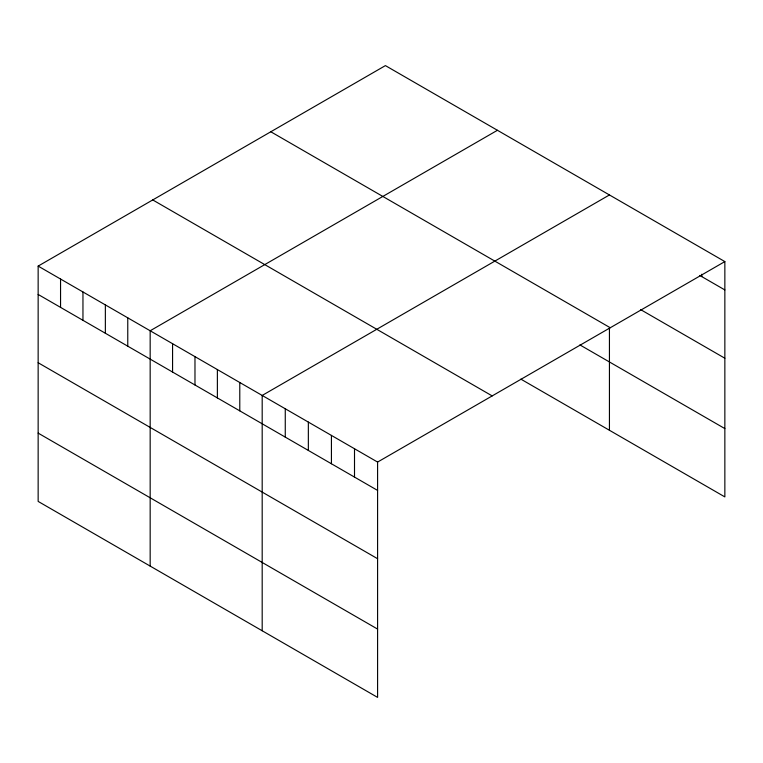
<?xml version="1.0" encoding="UTF-8"?>
<svg xmlns="http://www.w3.org/2000/svg" width="763" height="763" viewBox="0 0 763 763"><rect width="100%" height="100%" fill="white"/><g stroke="black" fill="none" stroke-linecap="round" stroke-linejoin="round"><path stroke-width="1.14" d="M724.85 261.585L377.59 462.073L377.59 697.392L38.15 501.415L38.15 266.096L385.41 65.608L724.85 261.585L724.85 496.904L520.843 379.125M497.428 130.282L150.168 330.77L150.168 566.089M609.437 194.956L262.186 395.444L262.186 630.763M699.757 275.443L724.85 289.93M640.548 309.559L724.85 358.228M270.817 131.77L610.257 327.747M579.909 344.914L724.85 428.596M152.743 199.935L492.183 395.911M38.15 266.096L377.59 462.073M38.15 294.442L377.59 490.418M38.15 362.74L377.59 558.716M38.15 433.117L377.59 629.084M701.769 274.241L701.769 276.597M609.437 327.956L609.437 430.275M354.509 448.749L354.509 477.085M331.428 435.415L331.428 463.761M308.347 422.092L308.347 450.437M285.267 408.768L285.267 437.113M239.782 382.511L239.782 410.847M217.379 369.569L217.379 397.914M194.975 356.636L194.975 384.981M172.572 343.703L172.572 372.048M127.764 317.837L127.764 346.173M105.361 304.904L105.361 333.24M82.957 291.962L82.957 320.307M60.554 279.029L60.554 307.375"/></g></svg>
